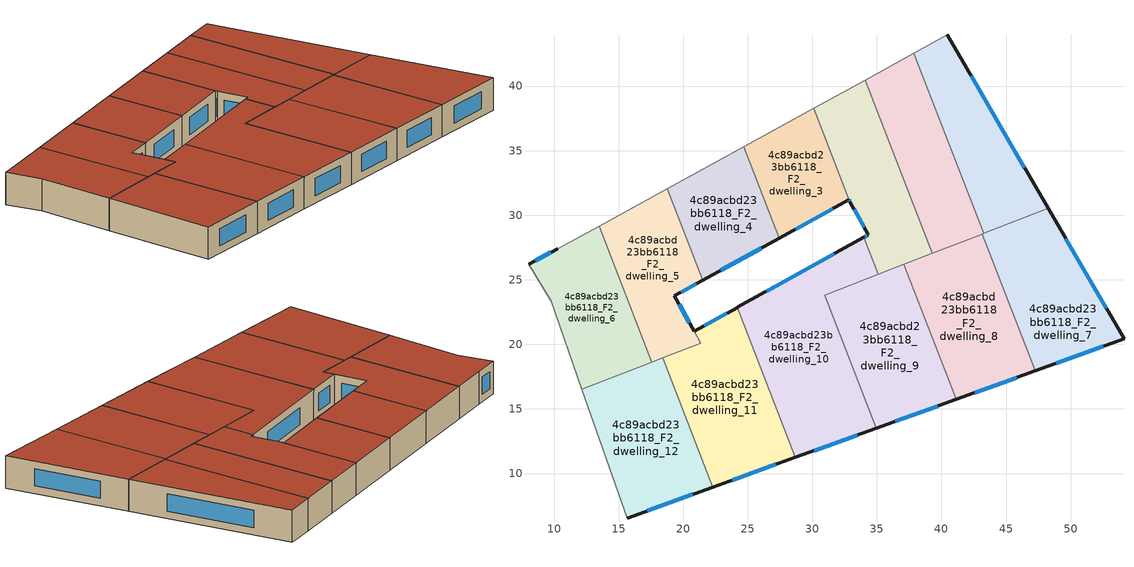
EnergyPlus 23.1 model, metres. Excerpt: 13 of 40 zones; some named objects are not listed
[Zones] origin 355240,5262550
4c89acbd23bb6118_F2_dwelling_0
 floor to 4c89acbd23bb6118_F1_dwelling_0 (EU_floor_Construction): 40.46,43.96 48.26,30.53 43.28,28.6 37.87,42.54 z6
 wall outside (EU_wall_Construction): 48.26,30.53 40.46,43.96 z6:9
 wall to 4c89acbd23bb6118_F2_dwelling_1 (EU_wall_Construction): 37.87,42.54 43.28,28.6 z6:9
 wall adiabatic (EU_wall_Construction): 40.46,43.96 37.87,42.54 z6:9
 wall to 4c89acbd23bb6118_F2_dwelling_7 (EU_wall_Construction): 43.28,28.6 48.26,30.53 z6:9
 window (EU_Window_Construction): 46.43,33.69 42.29,40.81 z6.7:8.3
 roof outside (EU_roof_Construction): 48.26,30.53 40.46,43.96 37.87,42.54 43.28,28.6 z9
4c89acbd23bb6118_F2_dwelling_1
 floor to 4c89acbd23bb6118_F1_dwelling_1 (EU_floor_Construction): 37.87,42.54 43.28,28.6 39.3,27.05 34.09,40.46 z6
 wall to 4c89acbd23bb6118_F2_dwelling_2 (EU_wall_Construction): 34.09,40.46 39.3,27.05 z6:9
 wall adiabatic (EU_wall_Construction): 37.87,42.54 34.09,40.46 z6:9
 wall to 4c89acbd23bb6118_F2_dwelling_8 (EU_wall_Construction): 39.3,27.05 43.14,28.55 z6:9
 wall to 4c89acbd23bb6118_F2_dwelling_7 (EU_wall_Construction): 43.14,28.55 43.28,28.6 z6:9
 roof outside (EU_roof_Construction): 43.28,28.6 37.87,42.54 34.09,40.46 39.3,27.05 z9
4c89acbd23bb6118_F2_dwelling_10
 floor to 4c89acbd23bb6118_F1_dwelling_10 (EU_floor_Construction): 33.99,28.28 35.1,25.42 30.96,23.82 34.96,13.51 28.68,11.25 24.18,22.86 z6
 wall outside (EU_wall_Construction): 28.68,11.25 34.96,13.51 / 33.99,28.28 24.18,22.86 z6:9
 wall to 4c89acbd23bb6118_F2_dwelling_2 (EU_wall_Construction): 35.1,25.42 33.99,28.28 z6:9
 wall to 4c89acbd23bb6118_F2_dwelling_9 (EU_wall_Construction): 34.96,13.51 30.96,23.82 35.1,25.42 z6:9
 wall to 4c89acbd23bb6118_F2_dwelling_11 (EU_wall_Construction): 24.18,22.86 28.68,11.25 z6:9
 window (EU_Window_Construction): 30.15,11.78 33.49,12.98 / 31.69,27.01 26.48,24.13 z6.7:8.3
 roof outside (EU_roof_Construction): 34.96,13.51 30.96,23.82 35.1,25.42 33.99,28.28 24.18,22.86 28.68,11.25 z9
4c89acbd23bb6118_F2_dwelling_11
 floor to 4c89acbd23bb6118_F1_dwelling_11 (EU_floor_Construction): 24.17,22.86 28.68,11.25 22.3,8.95 18.42,18.95 21.35,20.09 20.84,21.01 z6
 wall outside (EU_wall_Construction): 24.17,22.86 20.84,21.01 / 22.3,8.95 28.68,11.25 z6:9
 wall to 4c89acbd23bb6118_F2_dwelling_12 (EU_wall_Construction): 18.42,18.95 22.3,8.95 z6:9
 wall to 4c89acbd23bb6118_F2_dwelling_5 (EU_wall_Construction): 20.84,21.01 21.35,20.09 18.42,18.95 z6:9
 window (EU_Window_Construction): 23.39,22.42 21.62,21.45 / 23.8,9.49 27.18,10.71 z6.7:8.3
 roof outside (EU_roof_Construction): 28.68,11.25 24.17,22.86 20.84,21.01 21.35,20.09 18.42,18.95 22.3,8.95 z9
4c89acbd23bb6118_F2_dwelling_12
 floor to 4c89acbd23bb6118_F1_dwelling_12 (EU_floor_Construction): 18.42,18.95 22.3,8.95 15.65,6.55 12.17,16.52 z6
 wall outside (EU_wall_Construction): 15.65,6.55 22.3,8.95 z6:9
 wall adiabatic (EU_wall_Construction): 12.17,16.52 15.65,6.55 z6:9
 wall to 4c89acbd23bb6118_F2_dwelling_6 (EU_wall_Construction): 17.58,18.62 12.17,16.52 z6:9
 wall to 4c89acbd23bb6118_F2_dwelling_5 (EU_wall_Construction): 18.42,18.95 17.58,18.62 z6:9
 window (EU_Window_Construction): 17.21,7.12 20.74,8.39 z6.7:8.3
 roof outside (EU_roof_Construction): 22.3,8.95 18.42,18.95 12.17,16.52 15.65,6.55 z9
4c89acbd23bb6118_F2_dwelling_2
 floor to 4c89acbd23bb6118_F1_dwelling_2 (EU_floor_Construction): 34.09,40.46 39.3,27.05 35.1,25.42 33.99,28.28 34.35,28.48 32.91,31.06 30.11,38.28 z6
 wall outside (EU_wall_Construction): 32.91,31.06 34.35,28.48 33.99,28.28 z6:9
 wall to 4c89acbd23bb6118_F2_dwelling_3 (EU_wall_Construction): 30.11,38.28 32.91,31.06 z6:9
 wall adiabatic (EU_wall_Construction): 34.09,40.46 30.11,38.28 z6:9
 wall to 4c89acbd23bb6118_F2_dwelling_8 (EU_wall_Construction): 37.1,26.2 39.3,27.05 z6:9
 wall to 4c89acbd23bb6118_F2_dwelling_9 (EU_wall_Construction): 35.1,25.43 37.09,26.2 z6:9
 window (EU_Window_Construction): 34.27,28.43 34.08,28.33 / 33.25,30.45 34.01,29.08 z6.7:8.3
 roof outside (EU_roof_Construction): 39.3,27.05 34.09,40.46 30.11,38.28 32.91,31.06 34.35,28.48 33.99,28.28 35.1,25.42 z9
4c89acbd23bb6118_F2_dwelling_3
 floor to 4c89acbd23bb6118_F1_dwelling_3 (EU_floor_Construction): 30.11,38.28 32.91,31.06 32.83,31.2 27.43,28.23 24.68,35.31 z6
 wall outside (EU_wall_Construction): 27.43,28.23 32.83,31.2 32.91,31.06 z6:9
 wall to 4c89acbd23bb6118_F2_dwelling_4 (EU_wall_Construction): 24.68,35.31 27.43,28.23 z6:9
 wall adiabatic (EU_wall_Construction): 30.11,38.28 24.68,35.31 z6:9
 window (EU_Window_Construction): 28.7,28.93 31.57,30.5 / 32.85,31.17 32.89,31.09 z6.7:8.3
 roof outside (EU_roof_Construction): 32.91,31.06 30.11,38.28 24.68,35.31 27.43,28.23 32.83,31.2 z9
4c89acbd23bb6118_F2_dwelling_4
 floor to 4c89acbd23bb6118_F1_dwelling_4 (EU_floor_Construction): 24.68,35.31 27.43,28.23 21.53,24.97 18.77,32.06 z6
 wall outside (EU_wall_Construction): 21.53,24.97 27.43,28.23 z6:9
 wall adiabatic (EU_wall_Construction): 24.68,35.31 18.77,32.06 z6:9
 wall to 4c89acbd23bb6118_F2_dwelling_5 (EU_wall_Construction): 18.77,32.06 21.53,24.97 z6:9
 window (EU_Window_Construction): 22.91,25.73 26.05,27.46 z6.7:8.3
 roof outside (EU_roof_Construction): 27.43,28.23 24.68,35.31 18.77,32.06 21.53,24.97 z9
4c89acbd23bb6118_F2_dwelling_5
 floor to 4c89acbd23bb6118_F1_dwelling_5 (EU_floor_Construction): 18.77,32.06 21.53,24.97 19.33,23.75 21.35,20.09 17.58,18.62 13.48,29.16 z6
 wall outside (EU_wall_Construction): 20.84,21.01 19.33,23.75 21.53,24.97 z6:9
 wall to 4c89acbd23bb6118_F2_dwelling_6 (EU_wall_Construction): 13.48,29.16 17.58,18.62 z6:9
 wall adiabatic (EU_wall_Construction): 18.77,32.06 13.48,29.16 z6:9
 window (EU_Window_Construction): 19.84,24.04 21.01,24.68 / 20.49,21.66 19.68,23.11 z6.7:8.3
 roof outside (EU_roof_Construction): 21.35,20.09 19.33,23.75 21.53,24.97 18.77,32.06 13.48,29.16 17.58,18.62 z9
4c89acbd23bb6118_F2_dwelling_6
 floor to 4c89acbd23bb6118_F1_dwelling_6 (EU_floor_Construction): 13.48,29.16 17.58,18.62 12.17,16.52 9.78,23.32 8.02,26.2 10.29,27.41 z6
 wall outside (EU_wall_Construction): 10.29,27.41 8.02,26.2 z6:9
 wall adiabatic (EU_wall_Construction): 8.02,26.2 9.78,23.32 12.17,16.52 / 13.48,29.16 10.29,27.41 z6:9
 window (EU_Window_Construction): 9.76,27.13 8.56,26.49 z6.7:8.3
 roof outside (EU_roof_Construction): 17.58,18.62 13.48,29.16 10.29,27.41 8.02,26.2 9.78,23.32 12.17,16.52 z9
4c89acbd23bb6118_F2_dwelling_7
 floor to 4c89acbd23bb6118_F1_dwelling_7 (EU_floor_Construction): 48.26,30.53 54.13,20.42 47.26,17.95 43.14,28.55 z6
 wall outside (EU_wall_Construction): 47.26,17.95 54.13,20.42 48.26,30.53 z6:9
 wall to 4c89acbd23bb6118_F2_dwelling_8 (EU_wall_Construction): 43.14,28.55 47.26,17.95 z6:9
 window (EU_Window_Construction): 52.75,22.8 49.64,28.16 / 48.87,18.53 52.52,19.84 z6.7:8.3
 roof outside (EU_roof_Construction): 54.13,20.42 48.26,30.53 43.14,28.55 47.26,17.95 z9
4c89acbd23bb6118_F2_dwelling_8
 floor to 4c89acbd23bb6118_F1_dwelling_8 (EU_floor_Construction): 43.14,28.55 47.26,17.95 41.15,15.75 37.09,26.2 z6
 wall outside (EU_wall_Construction): 41.15,15.75 47.26,17.95 z6:9
 wall to 4c89acbd23bb6118_F2_dwelling_9 (EU_wall_Construction): 37.09,26.2 41.15,15.75 z6:9
 window (EU_Window_Construction): 42.59,16.26 45.82,17.43 z6.7:8.3
 roof outside (EU_roof_Construction): 47.26,17.95 43.14,28.55 37.09,26.2 41.15,15.75 z9
4c89acbd23bb6118_F2_dwelling_9
 floor to 4c89acbd23bb6118_F1_dwelling_9 (EU_floor_Construction): 37.09,26.2 41.15,15.75 34.96,13.51 30.96,23.82 z6
 wall outside (EU_wall_Construction): 34.96,13.51 41.15,15.75 z6:9
 window (EU_Window_Construction): 36.42,14.04 39.7,15.22 z6.7:8.3
 roof outside (EU_roof_Construction): 41.15,15.75 37.09,26.2 30.96,23.82 34.96,13.51 z9
[Building]
EU S2 Campaign: North Axis=0; Terrain=City; Solar Distribution=FullExterior
[Site:Location]
Budapest.Ferenc.Liszt.Intl.AP: Latitude=47.437; Longitude=19.256; Time Zone=1; Elevation=185
[SizingPeriod:WeatherFileDays]
AnnualSizingPeriod: Begin Month=1; Begin Day of Month=1; End Month=12; End Day of Month=31; Day of Week for Start Day=Monday; Use Weather File Daylight Saving Period=No; Use Weather File Rain and Snow Indicators=No
[MATERIAL]
EU_InternalMass_Material: Roughness=MediumRough; Thickness=0.1; Conductivity=1; Density=1800; Specific Heat=900; Thermal Absorptance=0.9; Solar Absorptance=0.7; Visible Absorptance=0.7
[MATERIAL:NOMASS] Roughness=MediumRough; Thermal Absorptance=0.9; Solar Absorptance=0.7; Visible Absorptance=0.7
Name | Thermal Resistance
EU_wall_NoMass | 0.832559
EU_roof_NoMass | 1.39638
EU_floor_NoMass | 0.872794
[WINDOWMATERIAL:SIMPLEGLAZINGSYSTEM]
EU_Window_SimpleGlazing: UFactor=2.79869; Solar Heat Gain Coefficient=0.75; Visible Transmittance=0.75
[CONSTRUCTION]
EU_wall_Construction: EU_wall_NoMass
EU_roof_Construction: EU_roof_NoMass
EU_floor_Construction: EU_floor_NoMass
EU_Window_Construction: EU_Window_SimpleGlazing
EU_InternalMass_Construction: EU_InternalMass_Material
[ZONE] Type=1; Multiplier=1; Ceiling Height=autocalculate; Floor Area=autocalculate; Part of Total Floor Area=Yes
Name | Volume
4c89acbd23bb6118_F2_dwelling_0 | 188.372
4c89acbd23bb6118_F2_dwelling_1 | 188.343
4c89acbd23bb6118_F2_dwelling_10 | 296.758
4c89acbd23bb6118_F2_dwelling_11 | 234.31
4c89acbd23bb6118_F2_dwelling_12 | 219.747
4c89acbd23bb6118_F2_dwelling_2 | 188.385
4c89acbd23bb6118_F2_dwelling_3 | 139.644
4c89acbd23bb6118_F2_dwelling_4 | 152.599
4c89acbd23bb6118_F2_dwelling_5 | 181.173
4c89acbd23bb6118_F2_dwelling_6 | 188.378
4c89acbd23bb6118_F2_dwelling_7 | 219.758
4c89acbd23bb6118_F2_dwelling_8 | 219.755
4c89acbd23bb6118_F2_dwelling_9 | 219.771
[INTERNALMASS] Construction=EU_InternalMass_Construction
Name | Zone or ZoneList | Surface Area
4c89acbd23bb6118_F2_dwelling_0_EU_InternalMass | 4c89acbd23bb6118_F2_dwelling_0 | 62.7907
4c89acbd23bb6118_F2_dwelling_1_EU_InternalMass | 4c89acbd23bb6118_F2_dwelling_1 | 62.781
4c89acbd23bb6118_F2_dwelling_2_EU_InternalMass | 4c89acbd23bb6118_F2_dwelling_2 | 62.7949
4c89acbd23bb6118_F2_dwelling_3_EU_InternalMass | 4c89acbd23bb6118_F2_dwelling_3 | 46.5491
4c89acbd23bb6118_F2_dwelling_4_EU_InternalMass | 4c89acbd23bb6118_F2_dwelling_4 | 50.8664
4c89acbd23bb6118_F2_dwelling_5_EU_InternalMass | 4c89acbd23bb6118_F2_dwelling_5 | 60.3921
4c89acbd23bb6118_F2_dwelling_6_EU_InternalMass | 4c89acbd23bb6118_F2_dwelling_6 | 62.7927
4c89acbd23bb6118_F2_dwelling_7_EU_InternalMass | 4c89acbd23bb6118_F2_dwelling_7 | 73.2528
4c89acbd23bb6118_F2_dwelling_8_EU_InternalMass | 4c89acbd23bb6118_F2_dwelling_8 | 73.2518
4c89acbd23bb6118_F2_dwelling_9_EU_InternalMass | 4c89acbd23bb6118_F2_dwelling_9 | 73.2568
4c89acbd23bb6118_F2_dwelling_10_EU_InternalMass | 4c89acbd23bb6118_F2_dwelling_10 | 98.9194
4c89acbd23bb6118_F2_dwelling_11_EU_InternalMass | 4c89acbd23bb6118_F2_dwelling_11 | 78.137
4c89acbd23bb6118_F2_dwelling_12_EU_InternalMass | 4c89acbd23bb6118_F2_dwelling_12 | 73.2492
[OTHEREQUIPMENT] Fuel Type=Electricity; Design Level Calculation Method=Watts/Area; Power per Zone Floor Area=1; Fraction Latent=0; Fraction Radiant=0; Fraction Lost=0; Carbon Dioxide Generation Rate=0; EndUse Subcategory=EU_Step8_InternalGains
Name | Zone or ZoneList or Space or SpaceList | Schedule
EU_Step8_InternalGain_4c89acbd23bb6118_F2_dwelling_0_f000 | 4c89acbd23bb6118_F2_dwelling_0 | EU_Step8_GainSchedule_4c89acbd23bb6118_F2_dwelling_0_f000
EU_Step8_InternalGain_4c89acbd23bb6118_F2_dwelling_1_f000 | 4c89acbd23bb6118_F2_dwelling_1 | EU_Step8_GainSchedule_4c89acbd23bb6118_F2_dwelling_1_f000
EU_Step8_InternalGain_4c89acbd23bb6118_F2_dwelling_2_f000 | 4c89acbd23bb6118_F2_dwelling_2 | EU_Step8_GainSchedule_4c89acbd23bb6118_F2_dwelling_2_f000
EU_Step8_InternalGain_4c89acbd23bb6118_F2_dwelling_3_f000 | 4c89acbd23bb6118_F2_dwelling_3 | EU_Step8_GainSchedule_4c89acbd23bb6118_F2_dwelling_3_f000
EU_Step8_InternalGain_4c89acbd23bb6118_F2_dwelling_4_f000 | 4c89acbd23bb6118_F2_dwelling_4 | EU_Step8_GainSchedule_4c89acbd23bb6118_F2_dwelling_4_f000
EU_Step8_InternalGain_4c89acbd23bb6118_F2_dwelling_5_f000 | 4c89acbd23bb6118_F2_dwelling_5 | EU_Step8_GainSchedule_4c89acbd23bb6118_F2_dwelling_5_f000
EU_Step8_InternalGain_4c89acbd23bb6118_F2_dwelling_6_f000 | 4c89acbd23bb6118_F2_dwelling_6 | EU_Step8_GainSchedule_4c89acbd23bb6118_F2_dwelling_6_f000
EU_Step8_InternalGain_4c89acbd23bb6118_F2_dwelling_7_f000 | 4c89acbd23bb6118_F2_dwelling_7 | EU_Step8_GainSchedule_4c89acbd23bb6118_F2_dwelling_7_f000
EU_Step8_InternalGain_4c89acbd23bb6118_F2_dwelling_8_f000 | 4c89acbd23bb6118_F2_dwelling_8 | EU_Step8_GainSchedule_4c89acbd23bb6118_F2_dwelling_8_f000
EU_Step8_InternalGain_4c89acbd23bb6118_F2_dwelling_9_f000 | 4c89acbd23bb6118_F2_dwelling_9 | EU_Step8_GainSchedule_4c89acbd23bb6118_F2_dwelling_9_f000
EU_Step8_InternalGain_4c89acbd23bb6118_F2_dwelling_10_f000 | 4c89acbd23bb6118_F2_dwelling_10 | EU_Step8_GainSchedule_4c89acbd23bb6118_F2_dwelling_10_f000
EU_Step8_InternalGain_4c89acbd23bb6118_F2_dwelling_11_f000 | 4c89acbd23bb6118_F2_dwelling_11 | EU_Step8_GainSchedule_4c89acbd23bb6118_F2_dwelling_11_f000
EU_Step8_InternalGain_4c89acbd23bb6118_F2_dwelling_12_f000 | 4c89acbd23bb6118_F2_dwelling_12 | EU_Step8_GainSchedule_4c89acbd23bb6118_F2_dwelling_12_f000
[ZONEVENTILATION:DESIGNFLOWRATE] Schedule=EU_AlwaysOn; Design Flow Rate Calculation Method=AirChanges/Hour; Air Changes per Hour=0.475469; Ventilation Type=Natural; Fan Pressure Rise=0; Fan Total Efficiency=1; Constant Term Coefficient=1; Temperature Term Coefficient=0; Velocity Term Coefficient=0; Velocity Squared Term Coefficient=0; Minimum Indoor Temperature=-100; Maximum Indoor Temperature=100; Delta Temperature=-100; Minimum Outdoor Temperature=-100; Maximum Outdoor Temperature=100; Maximum Wind Speed=40
Name | Zone or ZoneList or Space or SpaceList
EU_ConstantAir_4c89acbd23bb6118_F2_dwelling_0 | 4c89acbd23bb6118_F2_dwelling_0
EU_ConstantAir_4c89acbd23bb6118_F2_dwelling_1 | 4c89acbd23bb6118_F2_dwelling_1
EU_ConstantAir_4c89acbd23bb6118_F2_dwelling_2 | 4c89acbd23bb6118_F2_dwelling_2
EU_ConstantAir_4c89acbd23bb6118_F2_dwelling_3 | 4c89acbd23bb6118_F2_dwelling_3
EU_ConstantAir_4c89acbd23bb6118_F2_dwelling_4 | 4c89acbd23bb6118_F2_dwelling_4
EU_ConstantAir_4c89acbd23bb6118_F2_dwelling_5 | 4c89acbd23bb6118_F2_dwelling_5
EU_ConstantAir_4c89acbd23bb6118_F2_dwelling_6 | 4c89acbd23bb6118_F2_dwelling_6
EU_ConstantAir_4c89acbd23bb6118_F2_dwelling_7 | 4c89acbd23bb6118_F2_dwelling_7
EU_ConstantAir_4c89acbd23bb6118_F2_dwelling_8 | 4c89acbd23bb6118_F2_dwelling_8
EU_ConstantAir_4c89acbd23bb6118_F2_dwelling_9 | 4c89acbd23bb6118_F2_dwelling_9
EU_ConstantAir_4c89acbd23bb6118_F2_dwelling_10 | 4c89acbd23bb6118_F2_dwelling_10
EU_ConstantAir_4c89acbd23bb6118_F2_dwelling_11 | 4c89acbd23bb6118_F2_dwelling_11
EU_ConstantAir_4c89acbd23bb6118_F2_dwelling_12 | 4c89acbd23bb6118_F2_dwelling_12
[HVACTEMPLATE:ZONE:IDEALLOADSAIRSYSTEM] System Availability Schedule=EU_AlwaysOn; Maximum Heating Supply Air Temperature=50; Minimum Cooling Supply Air Temperature=13; Maximum Heating Supply Air Humidity Ratio=0.0156; Minimum Cooling Supply Air Humidity Ratio=0.0077; Heating Limit=NoLimit; Cooling Limit=NoLimit; Heating Availability Schedule=EU_AlwaysOn; Cooling Availability Schedule=EU_CoolingOff; Dehumidification Control Type=ConstantSensibleHeatRatio; Cooling Sensible Heat Ratio=0.7; Dehumidification Setpoint=60; Humidification Control Type=None; Humidification Setpoint=30; Outdoor Air Method=None; Outdoor Air Flow Rate per Person=0.00944; Outdoor Air Flow Rate per Zone Floor Area=0; Outdoor Air Flow Rate per Zone=0; Demand Controlled Ventilation Type=None; Outdoor Air Economizer Type=NoEconomizer; Heat Recovery Type=None; Sensible Heat Recovery Effectiveness=0.7; Latent Heat Recovery Effectiveness=0.65
Name | Template Thermostat
4c89acbd23bb6118_F2_dwelling_0 | EU_HeatOnly_4c89acbd23bb6118_F2_dwelling_0
4c89acbd23bb6118_F2_dwelling_1 | EU_HeatOnly_4c89acbd23bb6118_F2_dwelling_1
4c89acbd23bb6118_F2_dwelling_2 | EU_HeatOnly_4c89acbd23bb6118_F2_dwelling_2
4c89acbd23bb6118_F2_dwelling_3 | EU_HeatOnly_4c89acbd23bb6118_F2_dwelling_3
4c89acbd23bb6118_F2_dwelling_4 | EU_HeatOnly_4c89acbd23bb6118_F2_dwelling_4
4c89acbd23bb6118_F2_dwelling_5 | EU_HeatOnly_4c89acbd23bb6118_F2_dwelling_5
4c89acbd23bb6118_F2_dwelling_6 | EU_HeatOnly_4c89acbd23bb6118_F2_dwelling_6
4c89acbd23bb6118_F2_dwelling_7 | EU_HeatOnly_4c89acbd23bb6118_F2_dwelling_7
4c89acbd23bb6118_F2_dwelling_8 | EU_HeatOnly_4c89acbd23bb6118_F2_dwelling_8
4c89acbd23bb6118_F2_dwelling_9 | EU_HeatOnly_4c89acbd23bb6118_F2_dwelling_9
4c89acbd23bb6118_F2_dwelling_10 | EU_HeatOnly_4c89acbd23bb6118_F2_dwelling_10
4c89acbd23bb6118_F2_dwelling_11 | EU_HeatOnly_4c89acbd23bb6118_F2_dwelling_11
4c89acbd23bb6118_F2_dwelling_12 | EU_HeatOnly_4c89acbd23bb6118_F2_dwelling_12
[SIZING:ZONE] Zone Cooling Design Supply Air Temperature Input Method=SupplyAirTemperature; Zone Cooling Design Supply Air Temperature=13; Zone Heating Design Supply Air Temperature Input Method=SupplyAirTemperature; Zone Heating Design Supply Air Temperature=50; Zone Cooling Design Supply Air Humidity Ratio=0.008; Zone Heating Design Supply Air Humidity Ratio=0.008; Cooling Design Air Flow Method=DesignDay; Cooling Design Air Flow Rate=0; Cooling Minimum Air Flow per Zone Floor Area=0.000762; Cooling Minimum Air Flow=0; Cooling Minimum Air Flow Fraction=0.2; Heating Design Air Flow Method=DesignDay; Heating Design Air Flow Rate=0; Heating Maximum Air Flow per Zone Floor Area=0.002032; Heating Maximum Air Flow=0.141576; Heating Maximum Air Flow Fraction=0.3; Account for Dedicated Outdoor Air System=No; Dedicated Outdoor Air System Control Strategy=NeutralSupplyAir; Dedicated Outdoor Air Low Setpoint Temperature for Design=autosize; Dedicated Outdoor Air High Setpoint Temperature for Design=autosize; Zone Load Sizing Method=Sensible Load Only No Latent Load; Zone Latent Cooling Design Supply Air Humidity Ratio Input Method=HumidityRatioDifference; Zone Cooling Design Supply Air Humidity Ratio Difference=0.005; Zone Latent Heating Design Supply Air Humidity Ratio Input Method=HumidityRatioDifference; Zone Humidification Design Supply Air Humidity Ratio Difference=0.005
4c89acbd23bb6118_F2_dwelling_0; 4c89acbd23bb6118_F2_dwelling_1; 4c89acbd23bb6118_F2_dwelling_2; 4c89acbd23bb6118_F2_dwelling_3; 4c89acbd23bb6118_F2_dwelling_4; 4c89acbd23bb6118_F2_dwelling_5; 4c89acbd23bb6118_F2_dwelling_6; 4c89acbd23bb6118_F2_dwelling_7; 4c89acbd23bb6118_F2_dwelling_8; 4c89acbd23bb6118_F2_dwelling_9; 4c89acbd23bb6118_F2_dwelling_10; 4c89acbd23bb6118_F2_dwelling_11; 4c89acbd23bb6118_F2_dwelling_12
[SCHEDULE:CONSTANT]
Name | Hourly Value
EU_AlwaysOn | 1
EU_CoolingOff | 0
[SCHEDULE:FILE] Column Number=1; Rows to Skip at Top=0; Number of Hours of Data=8760; Column Separator=Comma; Interpolate to Timestep=No; Minutes per Item=60; Adjust Schedule for Daylight Savings=Yes
Name | File
EU_Step8_GainSchedule_4c89acbd23bb6118_F2_dwelling_0_f000 | ../../schedules/4c89acbd23bb6118/4c89acbd23bb6118_F2_dwelling_0_f000_gain.csv
EU_Step8_GainSchedule_4c89acbd23bb6118_F2_dwelling_1_f000 | ../../schedules/4c89acbd23bb6118/4c89acbd23bb6118_F2_dwelling_1_f000_gain.csv
EU_Step8_GainSchedule_4c89acbd23bb6118_F2_dwelling_2_f000 | ../../schedules/4c89acbd23bb6118/4c89acbd23bb6118_F2_dwelling_2_f000_gain.csv
EU_Step8_GainSchedule_4c89acbd23bb6118_F2_dwelling_3_f000 | ../../schedules/4c89acbd23bb6118/4c89acbd23bb6118_F2_dwelling_3_f000_gain.csv
EU_Step8_GainSchedule_4c89acbd23bb6118_F2_dwelling_4_f000 | ../../schedules/4c89acbd23bb6118/4c89acbd23bb6118_F2_dwelling_4_f000_gain.csv
EU_Step8_GainSchedule_4c89acbd23bb6118_F2_dwelling_5_f000 | ../../schedules/4c89acbd23bb6118/4c89acbd23bb6118_F2_dwelling_5_f000_gain.csv
EU_Step8_GainSchedule_4c89acbd23bb6118_F2_dwelling_6_f000 | ../../schedules/4c89acbd23bb6118/4c89acbd23bb6118_F2_dwelling_6_f000_gain.csv
EU_Step8_GainSchedule_4c89acbd23bb6118_F2_dwelling_7_f000 | ../../schedules/4c89acbd23bb6118/4c89acbd23bb6118_F2_dwelling_7_f000_gain.csv
EU_Step8_GainSchedule_4c89acbd23bb6118_F2_dwelling_8_f000 | ../../schedules/4c89acbd23bb6118/4c89acbd23bb6118_F2_dwelling_8_f000_gain.csv
EU_Step8_GainSchedule_4c89acbd23bb6118_F2_dwelling_9_f000 | ../../schedules/4c89acbd23bb6118/4c89acbd23bb6118_F2_dwelling_9_f000_gain.csv
EU_Step8_GainSchedule_4c89acbd23bb6118_F2_dwelling_10_f000 | ../../schedules/4c89acbd23bb6118/4c89acbd23bb6118_F2_dwelling_10_f000_gain.csv
EU_Step8_GainSchedule_4c89acbd23bb6118_F2_dwelling_11_f000 | ../../schedules/4c89acbd23bb6118/4c89acbd23bb6118_F2_dwelling_11_f000_gain.csv
EU_Step8_GainSchedule_4c89acbd23bb6118_F2_dwelling_12_f000 | ../../schedules/4c89acbd23bb6118/4c89acbd23bb6118_F2_dwelling_12_f000_gain.csv
